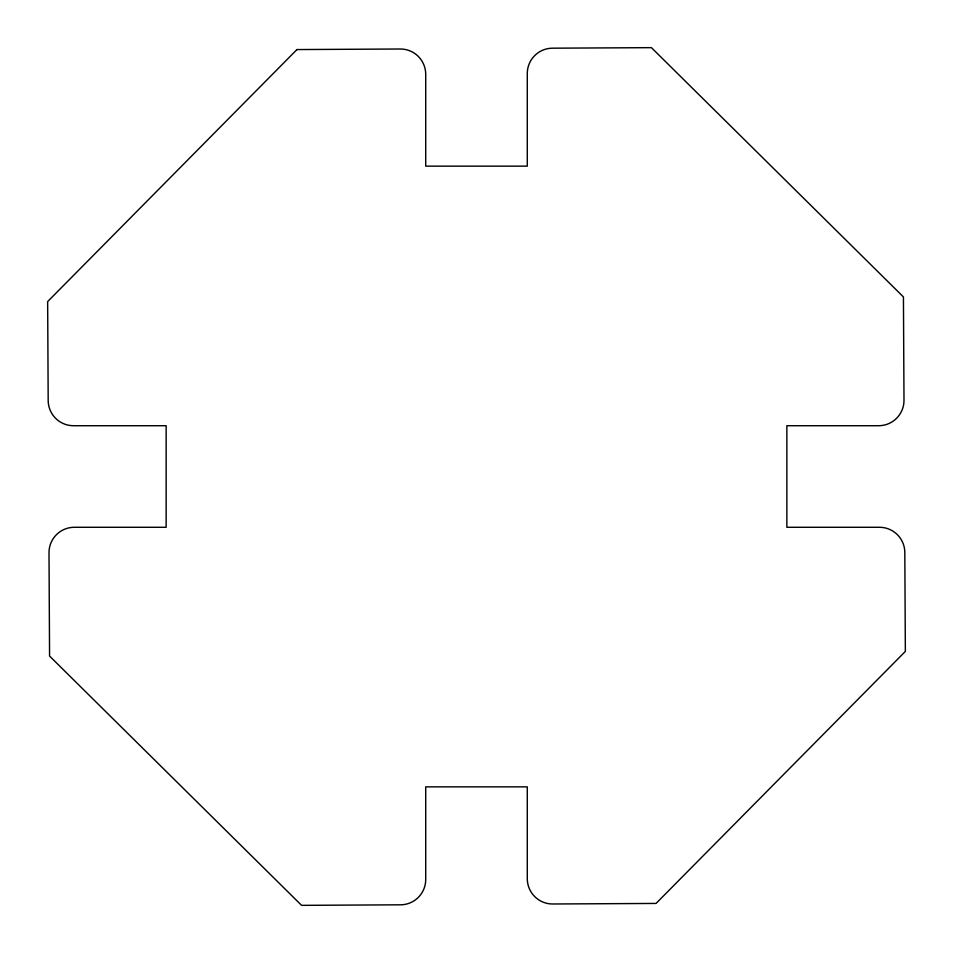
<?xml version="1.0" encoding="UTF-8"?>
<svg xmlns="http://www.w3.org/2000/svg" width="953" height="953" viewBox="0 0 953 953"><rect width="100%" height="100%" fill="white"/><g stroke="black" fill="none" stroke-linecap="round" stroke-linejoin="round"><path stroke-width="1.43" d="M296.943 49.568L47.65 301.577L48.186 400.534A25.326 25.326 0 0 0 73.5 425.717L166.144 425.717L166.144 527.283L74.334 527.283A25.326 25.326 0 0 0 49.008 552.74L49.568 656.057L301.577 905.35L400.534 904.814A25.326 25.326 0 0 0 425.717 879.5L425.717 786.856L527.283 786.856L527.283 878.666A25.326 25.326 0 0 0 552.74 903.992L656.057 903.432L905.35 651.423L904.814 552.466A25.326 25.326 0 0 0 879.5 527.283L786.856 527.283L786.856 425.717L878.666 425.717A25.326 25.326 0 0 0 903.992 400.26L903.432 296.943L651.423 47.65L552.466 48.186A25.326 25.326 0 0 0 527.283 73.5L527.283 166.144L425.717 166.144L425.717 74.334A25.326 25.326 0 0 0 400.26 49.008L296.943 49.568"/></g></svg>
